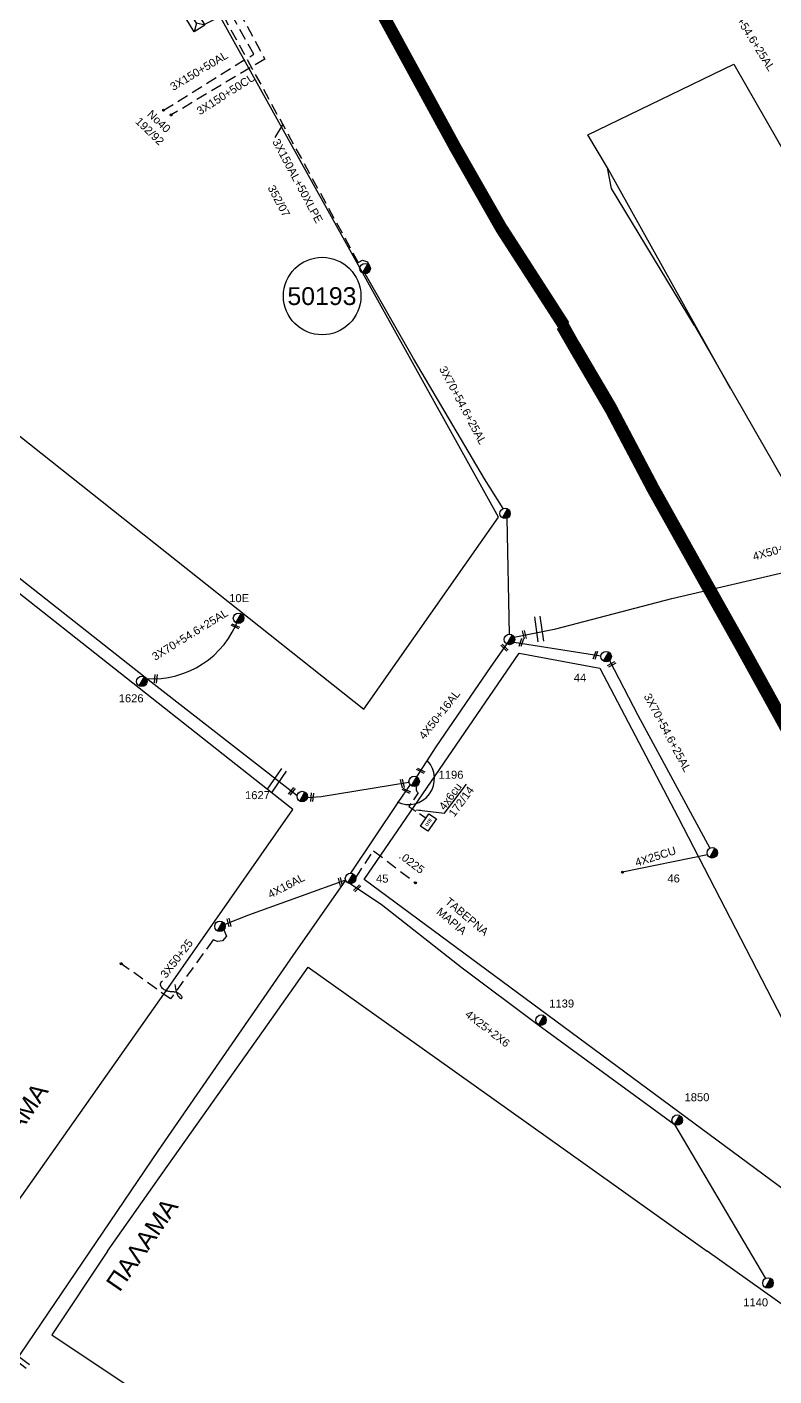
# Model space of a CAD drawing. Header units: millimetres. Extents: x 924 to 3152, y 704 to 1760.
# Drawn here: x 1430.5 to 1598.6, y 885.9 to 1189.3 of the extents above; entities that cross this region are included whole.
import ezdxf

# ---------------------------------------------------------------- set-up
doc = ezdxf.new("R2010")
doc.units = ezdxf.units.MM
doc.linetypes.add('DASHED', pattern=[19.05, 12.7, -6.35])
for name, color, linetype in [('Pillar OTE', 7, 'Continuous'), ('Άγνωστα', 7, 'Continuous'), ('Γέφυρες Εναέριου Δικτύου', 7, 'Continuous'), ('Γυμνά εναέρια ΧΤ και ΦΟΠ (3Φ)   4x50+16AL', 7, 'Continuous'), ('Εναέρια παροχή ΧΤ 4x16', 7, 'SYN_LINE'), ('Επιγραφές - Σχήματα', 7, 'Continuous'), ('Καλώδια ΧΤ   3x150+50AL', 7, 'DASHED'), ('Καλώδια ΧΤ   3x150+50CU', 7, 'DASHED'), ('Καλώδια ΧΤ   3x150AL+50XLPE', 7, 'DASHED'), ('Καλώδια ΧΤ   4x25CU', 7, 'DASHED'), ('Μηχανική τομή', 7, 'Continuous'), ('Στύλος ΦΜ', 7, 'Continuous'), ('Στύλος ΦΜ @ 1', 7, 'Continuous'), ('Συνδέσεις', 7, 'Continuous'), ('Συνεστραμμένα ΧΤ   3x70+54.6+25 AL', 7, 'SYN_LINE'), ('Τομή', 7, 'Continuous'), ('Υποσταθμός πόλεως', 7, 'Continuous'), ('Υπόβαθρο ΔΕΗ', 7, 'Continuous'), ('Υπόγεια καλώδια Παροχών ΧΤ   .0225', 7, 'DASHED'), ('Υπόγεια καλώδια Παροχών ΧΤ   4x50AL', 7, 'DASHED'), ('Υπόγεια καλώδια Παροχών ΧΤ   4x6', 7, 'DASHED')]:
    doc.layers.add(name, color=color, linetype=linetype)
doc.styles.get("Standard").update_dxf_attribs({"font": 'ARIAL.TTF'})
doc.linetypes.add('SYN_LINE', pattern='A,0.5,-0.0001,["/\\/\\/\\/",Standard,S=0.1,R=0,X=0,Y=-0.05],-0.25', length=0.7501)
doc.dimstyles.new('ISO-25', dxfattribs={"dimtxt": 2.5, "dimasz": 2.5, "dimexe": 1.25, "dimexo": 0.625, "dimtad": 1, "dimtxsty": 'Standard', "dimcen": 2.5, "dimadec": 0, "dimazin": 0, "dimtfac": 1, "dimtmove": 0, "dimatfit": 3, "dimfxl": 1, "dimarcsym": 0})

# ---------------------------------------------------------------- blocks, each defined once
blk = doc.blocks.new('ΥΠΑΡΧΩΝ ΤΣΙΜΕΝΤΕΝΙΟΣ ΣΤΥΛΟΣ')
at = {"layer": 'Στύλος ΦΜ'}
blk.add_hatch(color=256, dxfattribs=at).paths.add_polyline_path([(-1.29, -2.28, 0.574793), (2.62, 0, 0.268822), (1.3, 2.27)])
blk.add_line((-1.29, -2.28), (1.3, 2.27), dxfattribs=at)
blk.add_circle((0, 0), 2.62, dxfattribs=at)
at = {"layer": 'Στύλος ΦΜ', "flags": 4}
for tag, p in [('ΤΥΠΟΣ', (-4.91, 3.03)), ('ΑΡΙΘΜΟΣ', (-4.68, 8.05))]:
    blk.add_attdef(tag, p, '', height=4, dxfattribs=at)
blk = doc.blocks.new('ΜΗΧΑΝΙΚΗ ΤΟΜΗ')
at = {"layer": 'Μηχανική τομή', "ltscale": 40}
for p, q in [((-1.89, 0.78), (1.89, 0.78)), ((1.89, 0), (-1.89, 0))]:
    blk.add_line(p, q, dxfattribs=at)
blk = doc.blocks.new('ΤΟΜΗ')
at = {"layer": 'Τομή', "ltscale": 40}
for p, q in [((-5.68, 0), (5.68, 0)), ((5.68, -2.33), (-5.68, -2.33))]:
    blk.add_line(p, q, dxfattribs=at)
blk = doc.blocks.new('_ΣΥΝΔΕΣΗ')
at = {"layer": 'Συνδέσεις', "linetype": 'SYN_LINE', "ltscale": 40}
blk.add_hatch(color=256, dxfattribs=at).paths.add_polyline_path([(0.5, -0.01, 1), (-0.5, -0.01, 1)])
at = {"layer": 'Συνδέσεις'}
blk.add_circle((0, -0.01), 0.5, dxfattribs=at)
blk = doc.blocks.new('ΥΠΟΣΤΑΘΜΟΣ ΠΟΛΕΩΣ 9 ΑΝΑΧΩΡΗΣΕΩΝ')
at = {"layer": 'Υποσταθμός πόλεως', "ltscale": 40}
for p, q in [((-9.63, -2.82), (-9.63, -4)), ((-7.12, -2.82), (-7.12, -4)), ((-4.84, -2.82), (-4.84, -4)), ((-2.36, -2.82), (-2.36, -4)), ((0.09, -2.82), (0.09, -4)), ((2.55, -2.82), (2.55, -4)), ((5.02, -2.82), (5.02, -4)), ((7.48, -2.82), (7.48, -4)), ((9.61, -2.82), (9.61, -4))]:
    blk.add_line(p, q, dxfattribs=at)
blk.add_lwpolyline([(-10.02, 2.82), (10.02, 2.82), (10.02, -2.82), (-10.02, -2.82)], close=True, dxfattribs=at)
for points in [[(-7.21, 0), (-10.02, 2.82)], [(-10.02, -2.82), (-7.21, 0)], [(-7.21, 0), (7.21, 0)], [(7.21, 0), (10.02, 2.82)], [(10.02, -2.82), (7.21, 0)]]:
    blk.add_lwpolyline(points, dxfattribs=at)
at = {"layer": 'Υποσταθμός πόλεως', "linetype": 'SYN_LINE', "ltscale": 40, "flags": 1}
for tag, p in [('ΜΕΤΑΣΧΗΜΑΤΙΣΜΟΣ', (10.79, 1.71)), ('ΙΣΧΥΣ', (10.77, -1.08)), ('ΑΡΙΘΜΟΣ', (10.89, -3.8))]:
    blk.add_attdef(tag, p, '', height=1.8, dxfattribs=at)
blk = doc.blocks.new('PILLAR ΟΤΕ')
at = {"layer": 'Pillar OTE', "ltscale": 40}
blk.add_lwpolyline([(-3.31, 2.02), (3.39, 2.02), (3.39, -1.99), (-3.31, -1.99)], close=True, dxfattribs=at)
at = {"layer": 'Pillar OTE', "insert": (-1.81, 0.71), "char_height": 1.3575, "width": 109.961, "attachment_point": 1}
blk.add_mtext('{\\fArial|b1|i0|c161|p34;OTE}', dxfattribs=at)

msp = doc.modelspace()

# ---------------------------------------------------------------- linework, layer by layer
at = {"layer": 'Άγνωστα', "color": 151, "linetype": 'SYN_LINE', "ltscale": 20}
for points in [[(1503.3, 996.63), (1510.156, 992.048), (1528.394, 977.704), (1545.471, 964.989)], [(1545.471, 964.989), (1576.113, 942.507)], [(1576.229, 942.432), (1596.689, 907.843)]]:
    msp.add_lwpolyline(points, dxfattribs=at)
at = {"layer": 'Άγνωστα', "color": 151, "linetype": 'DASHED', "ltscale": 0.2}
for points in [[(1474.785, 986.236), (1475.391, 984.858), (1474.491, 983.77), (1473.361, 983.645), (1472.357, 983.976), (1462.779, 970.702)], [(1462.779, 970.702), (1451.708, 978.629)]]:
    msp.add_lwpolyline(points, dxfattribs=at)
at = {"layer": 'Γέφυρες Εναέριου Δικτύου', "ltscale": 0.2}
msp.add_lwpolyline([(1513.791, 1015.007, 0.8290507), (1520.619, 1024.27, 0.6990591)], format="xyb", dxfattribs=at)
at = {"layer": 'Γυμνά εναέρια ΧΤ και ΦΟΠ (3Φ)   4x50+16AL', "color": 27, "ltscale": 0.2}
msp.add_lwpolyline([(1540.13, 1052.063), (1549.52, 1053.986), (1575.63, 1060.747), (1603.605, 1067.305)], dxfattribs=at)
at = {"layer": 'Γυμνά εναέρια ΧΤ και ΦΟΠ (3Φ)   4x50+16AL', "color": 151, "ltscale": 0.2}
for points in [[(1518.202, 1020.657), (1522.582, 1027.391), (1534.912, 1045.498), (1538.485, 1050.533)], [(1493.587, 1015.976), (1496.682, 1016.246), (1516.454, 1019.447)], [(1516.69, 1018.908), (1513.976, 1014.922), (1503.3, 998.986)], [(1502.196, 997.398), (1490.323, 980.503), (1460.01, 936.638), (1422.723, 881.721)]]:
    msp.add_lwpolyline(points, dxfattribs=at)
at = {"layer": 'Εναέρια παροχή ΧΤ 4x16', "color": 151, "ltscale": 16}
msp.add_lwpolyline([(1502.18, 997.442), (1492.178, 993.852), (1480.37, 989.568), (1475.008, 987.458)], dxfattribs=at)
at = {"layer": 'Επιγραφές - Σχήματα'}
msp.add_lwpolyline([(1463.781, 973.955), (1463.921, 973.061), (1464.085, 972.353), (1464.265, 971.811), (1464.452, 971.414), (1464.64, 971.139), (1464.82, 970.965), (1464.984, 970.87), (1465.124, 970.833), (1465.234, 970.835), (1465.314, 970.868), (1465.365, 970.928), (1465.387, 971.01), (1465.382, 971.109), (1465.351, 971.22), (1465.294, 971.338), (1465.213, 971.458), (1465.11, 971.577), (1464.987, 971.691), (1464.847, 971.8), (1464.694, 971.901), (1464.531, 971.993), (1464.362, 972.074), (1464.189, 972.142), (1464.016, 972.195), (1463.846, 972.234), (1463.677, 972.259), (1463.509, 972.275), (1463.339, 972.286), (1463.166, 972.294), (1462.988, 972.303), (1462.805, 972.316), (1462.613, 972.338), (1462.413, 972.371), (1462.207, 972.417), (1461.998, 972.477), (1461.788, 972.554), (1461.581, 972.649), (1461.38, 972.763), (1461.188, 972.899), (1461.008, 973.058), (1460.843, 973.24), (1460.704, 973.441), (1460.6, 973.658), (1460.541, 973.883), (1460.539, 974.113), (1460.603, 974.342), (1460.744, 974.566), (1460.972, 974.779)], dxfattribs=at)
msp.add_circle((1496.914, 1128.804), 8.719, dxfattribs=at)
at = {"layer": 'Καλώδια ΧΤ   3x150+50AL', "color": 133, "ltscale": 0.2}
msp.add_lwpolyline([(1461.195, 1170.586), (1481.52, 1183.214), (1475.43, 1194.119), (1470.301, 1191.262)], dxfattribs=at)
at = {"layer": 'Καλώδια ΧΤ   3x150+50CU', "color": 6, "ltscale": 0.2}
msp.add_lwpolyline([(1469.708, 1192.233), (1476.408, 1196.188), (1483.987, 1182.102), (1462.956, 1169.531)], dxfattribs=at)
at = {"layer": 'Καλώδια ΧΤ   3x150AL+50XLPE', "color": 151, "ltscale": 0.2}
msp.add_lwpolyline([(1470.954, 1190.192), (1474.561, 1192.034), (1505.008, 1136.385), (1505.985, 1136.848), (1507.103, 1136.49), (1507.507, 1135.707)], dxfattribs=at)
at = {"layer": 'Καλώδια ΧΤ   4x25CU', "color": 151, "linetype": 'SYN_LINE', "ltscale": 20}
msp.add_lwpolyline([(1583.623, 1003.093), (1564.472, 999.203)], dxfattribs=at)
at = {"layer": 'Συνεστραμμένα ΧΤ   3x70+54.6+25 AL', "color": 151, "ltscale": 20}
for points in [[(1537.616, 1081.005), (1533.459, 1087.725), (1517.456, 1114.788), (1506.579, 1133.804)], [(1540.098, 1050.989), (1559.648, 1047.894)], [(1561.559, 1046.8), (1567.944, 1034.516), (1584.138, 1004.606)]]:
    msp.add_lwpolyline(points, dxfattribs=at)
at = {"layer": 'Συνεστραμμένα ΧΤ   3x70+54.6+25 AL', "color": 151, "ltscale": 17}
msp.add_lwpolyline([(1539.064, 1052.735), (1538.524, 1078.832)], dxfattribs=at)
at = {"layer": 'Συνεστραμμένα ΧΤ   3x70+54.6+25 AL', "color": 85, "ltscale": 20}
for points in [[(1424.046, 1069.118), (1457.06, 1043.049)], [(1457.06, 1043.049), (1491.289, 1016.494)]]:
    msp.add_lwpolyline(points, dxfattribs=at)
msp.add_arc((1458.797, 1063.236), 20.507, 265.83128, 340.31317, dxfattribs=at)
at = {"layer": 'Υπόβαθρο ΔΕΗ', "linetype": 'DASHED', "const_width": 2.64, "flags": 128}
for points in [[(1433.23, 1330.366), (1466.37, 1270.713), (1495.727, 1219.241), (1526.792, 1162.294), (1537.296, 1143.878), (1551.291, 1122.175)], [(1550.974, 1122.175), (1553.558, 1117.598), (1561.959, 1103.244), (1571.342, 1085.463), (1581.279, 1067.786), (1591.261, 1050.029), (1600.746, 1032.759), (1610.282, 1015.213), (1617.801, 997.421), (1636.142, 962.794), (1646.161, 944.656), (1654.514, 930.574), (1663.537, 916.31), (1665.008, 913.985)]]:
    msp.add_lwpolyline(points, dxfattribs=at)
at = {"layer": 'Υπόβαθρο ΔΕΗ'}
for points in [[(1432.138, 1329.758), (1465.281, 1270.1), (1494.635, 1218.632), (1525.701, 1161.685), (1536.227, 1143.229), (1550.241, 1121.498)], [(1434.323, 1330.973), (1467.46, 1271.327), (1496.818, 1219.85), (1527.884, 1162.903), (1538.365, 1144.527), (1552.342, 1122.853)], [(1308.858, 1192.406), (1506.325, 1035.856), (1536.585, 1079.074), (1411.911, 1303.074), (1403.269, 1304.42), (1307.447, 1202.383), (1308.858, 1192.406)], [(1588.806, 1108.006), (1561.15, 1157.668), (1556.672, 1165.046), (1589.509, 1180.961), (1623.32, 1122.175)], [(1580.662, 1122.175), (1562.026, 1152.981), (1561.15, 1157.668)], [(1448.589, 913.985), (1436.122, 895.141), (1465.181, 875.763), (1512.44, 843.599), (1559.548, 811.944), (1606.941, 780.674), (1654.313, 863.666), (1583.544, 913.985)]]:
    msp.add_lwpolyline(points, dxfattribs=at)
at = {"layer": 'Υπόβαθρο ΔΕΗ', "ltscale": 0.2}
for points in [[(1552.124, 1122.824), (1554.702, 1118.256), (1563.113, 1103.885), (1572.502, 1086.094), (1582.429, 1068.433), (1592.415, 1050.67), (1601.904, 1033.392), (1611.472, 1015.786), (1618.994, 997.988), (1637.303, 963.422), (1647.306, 945.312), (1655.639, 931.264), (1664.653, 917.016), (1666.124, 914.691)], [(1231.778, 1122.175), (1187.709, 1075.088), (1189.743, 1060.184), (1220.19, 1040.12), (1262.456, 1011.461), (1315.192, 974.611), (1362.662, 942.838), (1401.454, 916.569), (1416.038, 907.645), (1461.778, 972.547), (1490.331, 1013.335), (1421.082, 1067.867), (1376.287, 1105.107), (1354.583, 1122.175)], [(1549.825, 1121.526), (1552.414, 1116.94), (1560.805, 1102.602), (1570.183, 1084.831), (1580.128, 1067.139), (1590.107, 1049.387), (1599.587, 1032.126), (1609.091, 1014.639), (1616.608, 996.854), (1634.981, 962.166), (1645.015, 944), (1653.388, 929.885), (1662.422, 915.605), (1663.893, 913.279)], [(1580.662, 1122.175), (1605.355, 1079.215), (1635.591, 1099.462), (1623.32, 1122.175)], [(1506.354, 997.548), (1541.279, 1048.455), (1559.36, 1045.116), (1576.922, 1011.644), (1632.307, 904.55), (1506.354, 997.548)], [(1524.463, 1012.494), (1529.359, 1019.016)], [(1448.589, 913.985), (1461.159, 931.735), (1484.624, 964.885), (1493.755, 977.823), (1522.763, 957.267), (1556.124, 933.516), (1583.544, 913.985)]]:
    msp.add_lwpolyline(points, dxfattribs=at)
at = {"layer": 'Υπόγεια καλώδια Παροχών ΧΤ   .0225', "color": 5, "ltscale": 0.2}
msp.add_lwpolyline([(1504.465, 997.977), (1508.483, 1004.038), (1517.919, 996.791)], dxfattribs=at)
at = {"layer": 'Υπόγεια καλώδια Παροχών ΧΤ   4x6', "color": 151, "linetype": 'DASHED', "ltscale": 0.15}
msp.add_lwpolyline([(1518.237, 1018.634, 0.373381), (1518.515, 1017.042), (1516.442, 1014.02), (1520.302, 1011.372)], format="xyb", dxfattribs=at)

# ---------------------------------------------------------------- block references
at = {"layer": 'Pillar OTE', "xscale": 0.4999999999999999, "yscale": 0.4999999999999999, "zscale": 0.4999999999999999, "rotation": 55.54799749931506}
msp.add_blockref('PILLAR ΟΤΕ', (1520.827, 1010.351), dxfattribs=at)
at = {"layer": 'Μηχανική τομή'}
for p, xscale, yscale, zscale, rotation in [((1477.279, 1054.35), 0.4999999999999992, 0.4999999999999992, 0.4999999999999992, 335.4688781743779), ((1542.219, 1052.591), 0.4999999999999991, 0.4999999999999991, 0.4999999999999991, 282.2628901200287), ((1537.793, 1049.569), 0.4999999999999989, 0.4999999999999989, 0.4999999999999989, 314.7324598464635), ((1541.567, 1050.964), 0.4999999999999991, 0.4999999999999991, 0.4999999999999991, 251.0981551303102), ((1558.231, 1048.066), 0.4999999999999991, 0.4999999999999991, 0.4999999999999991, 251.0981551303102), ((1561.96, 1046.126), 0.4999999999999991, 0.4999999999999991, 0.4999999999999991, 207.9850703172509), ((1459.288, 1042.735), 0.4999999999999992, 0.4999999999999992, 0.4999999999999992, 265.1490694110763), ((1519.02, 1021.866), 0.4999999999999992, 0.4999999999999992, 0.4999999999999992, 333.3038160101336), ((1514.763, 1019.115), 0.4999999999999992, 0.4999999999999992, 0.4999999999999992, 282.3245968805067), ((1489.953, 1017.514), 0.4999999999999992, 0.4999999999999992, 0.4999999999999992, 231.9148002799357), ((1494.462, 1016.086), 0.4999999999999992, 0.4999999999999992, 0.4999999999999992, 265.1490694110763), ((1515.769, 1017.355), 0.4999999999999992, 0.4999999999999992, 0.4999999999999992, 333.3038160101336), ((1500.811, 996.981), 0.4999999999999991, 0.4999999999999991, 0.4999999999999991, 285.5814363250472), ((1504.662, 995.748), 0.4999999999999991, 0.4999999999999991, 0.4999999999999991, 223.3583785412161), ((1475.769, 987.83), 0.4999999999999991, 0.4999999999999991, 0.4999999999999991, 285.5814363250472)]:
    msp.add_blockref('ΜΗΧΑΝΙΚΗ ΤΟΜΗ', p, dxfattribs=dict(at, xscale=xscale, yscale=yscale, zscale=zscale, rotation=rotation))
at = {"layer": 'Στύλος ΦΜ @ 1', "ltscale": 40, "xscale": 0.4499999999998181, "yscale": 0.4499999999998181, "zscale": 0.4499999999998181}
for p in [(1506.579, 1134.982), (1538.07, 1079.918), (1539.066, 1051.557), (1473.912, 987.026)]:
    msp.add_blockref('ΥΠΑΡΧΩΝ ΤΣΙΜΕΝΤΕΝΙΟΣ ΣΤΥΛΟΣ', p, dxfattribs=at)
at = {"layer": 'Στύλος ΦΜ @ 1', "ltscale": 40}
ref = msp.add_blockref('ΥΠΑΡΧΩΝ ΤΣΙΜΕΝΤΕΝΙΟΣ ΣΤΥΛΟΣ', (1478.103, 1056.329), dxfattribs=dict(at, xscale=0.4499999999998181, yscale=0.4499999999998181, zscale=0.4499999999998181))
ref.add_attrib('ΑΡΙΘΜΟΣ', '10Ε', (1475.998, 1059.954), dxfattribs={"layer": 'Στύλος ΦΜ', "height": 1.8, "flags": 4})
ref = msp.add_blockref('ΥΠΑΡΧΩΝ ΤΣΙΜΕΝΤΕΝΙΟΣ ΣΤΥΛΟΣ', (1560.811, 1047.71), dxfattribs=dict(at, xscale=0.4499999999998181, yscale=0.4499999999998181, zscale=0.4499999999998181))
ref.add_attrib('ΤΥΠΟΣ', '44', (1553.538, 1042.057), dxfattribs={"layer": 'Στύλος ΦΜ', "height": 1.8, "flags": 4})
ref = msp.add_blockref('ΥΠΑΡΧΩΝ ΤΣΙΜΕΝΤΕΝΙΟΣ ΣΤΥΛΟΣ', (1456.33, 1042.124), dxfattribs=dict(at, xscale=0.4499999999998181, yscale=0.4499999999998181, zscale=0.4499999999998181))
ref.add_attrib('ΤΥΠΟΣ', '1626', (1451.141, 1037.426), dxfattribs={"layer": 'Στύλος ΦΜ', "height": 1.8, "flags": 4})
ref = msp.add_blockref('ΥΠΑΡΧΩΝ ΤΣΙΜΕΝΤΕΝΙΟΣ ΣΤΥΛΟΣ', (1517.617, 1019.635), dxfattribs=dict(at, xscale=0.4499999999998181, yscale=0.4499999999998181, zscale=0.4499999999998181))
ref.add_attrib('ΤΥΠΟΣ', '1196', (1523.11, 1020.237), dxfattribs={"layer": 'Στύλος ΦΜ', "height": 1.8, "flags": 4})
ref = msp.add_blockref('ΥΠΑΡΧΩΝ ΤΣΙΜΕΝΤΕΝΙΟΣ ΣΤΥΛΟΣ', (1492.438, 1016.235), dxfattribs=dict(at, xscale=0.4499999999998181, yscale=0.4499999999998181, zscale=0.4499999999998181))
ref.add_attrib('ΤΥΠΟΣ', '1627', (1479.56, 1015.643), dxfattribs={"layer": 'Στύλος ΦΜ', "height": 1.8, "flags": 4})
ref = msp.add_blockref('ΥΠΑΡΧΩΝ ΤΣΙΜΕΝΤΕΝΙΟΣ ΣΤΥΛΟΣ', (1584.699, 1003.571), dxfattribs=dict(at, xscale=0.4499999999998181, yscale=0.4499999999998181, zscale=0.4499999999998181))
ref.add_attrib('ΤΥΠΟΣ', '46', (1574.596, 996.897), dxfattribs={"layer": 'Στύλος ΦΜ', "height": 1.8, "flags": 4})
ref = msp.add_blockref('ΥΠΑΡΧΩΝ ΤΣΙΜΕΝΤΕΝΙΟΣ ΣΤΥΛΟΣ', (1503.3, 997.808), dxfattribs=dict(at, xscale=0.4499999999998181, yscale=0.4499999999998181, zscale=0.4499999999998181))
ref.add_attrib('ΤΥΠΟΣ', '45', (1509.033, 996.869), dxfattribs={"layer": 'Στύλος ΦΜ', "height": 1.8, "flags": 4})
ref = msp.add_blockref('ΥΠΑΡΧΩΝ ΤΣΙΜΕΝΤΕΝΙΟΣ ΣΤΥΛΟΣ', (1546.174, 965.934), dxfattribs=dict(at, xscale=0.4499999999998181, yscale=0.4499999999998181, zscale=0.4499999999998181))
ref.add_attrib('ΤΥΠΟΣ', '1139', (1548.012, 968.77), dxfattribs={"layer": 'Στύλος ΦΜ', "height": 1.8, "flags": 4})
ref = msp.add_blockref('ΥΠΑΡΧΩΝ ΤΣΙΜΕΝΤΕΝΙΟΣ ΣΤΥΛΟΣ', (1576.81, 943.457), dxfattribs=dict(at, xscale=0.4499999999998181, yscale=0.4499999999998181, zscale=0.4499999999998181))
ref.add_attrib('ΤΥΠΟΣ', '1850', (1578.456, 947.691), dxfattribs={"layer": 'Στύλος ΦΜ', "height": 1.8, "flags": 4})
ref = msp.add_blockref('ΥΠΑΡΧΩΝ ΤΣΙΜΕΝΤΕΝΙΟΣ ΣΤΥΛΟΣ', (1597.242, 906.803), dxfattribs=dict(at, xscale=0.4499999999998181, yscale=0.4499999999998181, zscale=0.4499999999998181))
ref.add_attrib('ΤΥΠΟΣ', '1140', (1591.66, 901.554), dxfattribs={"layer": 'Στύλος ΦΜ', "height": 1.8, "flags": 4})
at = {"layer": 'Συνδέσεις'}
for p, xscale, yscale, zscale in [((1461.199, 1170.598), 0.45, 0.45, 0.45), ((1462.96, 1169.542), 0.45, 0.45, 0.45), ((1564.473, 999.208), 0.4499999999998181, 0.4499999999998181, 0.4499999999998181), ((1517.92, 996.796), 0.4499999999998181, 0.4499999999998181, 0.4499999999998181), ((1451.71, 978.635), 0.4499999999998181, 0.4499999999998181, 0.4499999999998181)]:
    msp.add_blockref('_ΣΥΝΔΕΣΗ', p, dxfattribs=dict(at, xscale=xscale, yscale=yscale, zscale=zscale))
at = {"layer": 'Τομή'}
for p, xscale, yscale, zscale, rotation in [((1545.146, 1053.846), 0.4999999999999996, 0.4999999999999996, 0.4999999999999996, 98.08606445709604), ((1486.243, 1020.231), 0.4999999999999995, 0.4999999999999995, 0.4999999999999995, 55.3030588107355), ((1428.777, 890.198), 0.4999999999999505, 0.4999999999999505, 0.4999999999999505, 322.7773111663808)]:
    msp.add_blockref('ΤΟΜΗ', p, dxfattribs=dict(at, xscale=xscale, yscale=yscale, zscale=zscale, rotation=rotation))
at = {"layer": 'Υποσταθμός πόλεως', "xscale": 0.5000000000000717, "yscale": 0.5000000000000717, "zscale": 0.5000000000000717, "rotation": 121.4132988926241}
msp.add_blockref('ΥΠΟΣΤΑΘΜΟΣ ΠΟΛΕΩΣ 9 ΑΝΑΧΩΡΗΣΕΩΝ', (1466.738, 1193.257), dxfattribs=at)

# ---------------------------------------------------------------- texts
at = {"layer": 'Γυμνά εναέρια ΧΤ και ΦΟΠ (3Φ)   4x50+16AL', "color": 7, "char_height": 1.8, "width": 168.37176, "attachment_point": 1}
for insert, rotation in [((1593.598, 1071.023), 15.68405), ((1518.498, 1030.022), 51.75923)]:
    msp.add_mtext('4X50+16AL', dxfattribs=dict(at, insert=insert, rotation=rotation))
at = {"layer": 'Εναέρια παροχή ΧΤ 4x16', "color": 7, "insert": (1484.442, 994.866), "char_height": 1.8, "width": 168.37176, "attachment_point": 1, "rotation": 27.65807}
msp.add_mtext('4X16AL', dxfattribs=at)
at = {"layer": 'Επιγραφές - Σχήματα', "char_height": 1.8, "width": 30}
for s, insert, attachment_point, rotation in [('192/92', (1455.973, 1169.186), 1, 316.19912), ('No40', (1458.65, 1170.836), 1, 316.19912), ('352/07', (1487.185, 1150.173), 5, 298.15262)]:
    msp.add_mtext(s, dxfattribs=dict(at, insert=insert, attachment_point=attachment_point, rotation=rotation))
at = {"layer": 'Επιγραφές - Σχήματα', "insert": (1496.864, 1128.761), "char_height": 4, "width": 30, "attachment_point": 5}
msp.add_mtext('50193', dxfattribs=at)
at = {"layer": 'Επιγραφές - Σχήματα', "linetype": 'Continuous', "width": 47.13111, "attachment_point": 1}
for s, insert, char_height, rotation in [('TΑΒΕΡΝΑ\\PΜΑΡΙΑ', (1525.575, 993.711), 1.8, 319.89861), ('ΠΑΛΑΜΑ', (1418.822, 932.835), 4, 55.48474), ('ΠΑΛΑΜΑ', (1448.045, 906.875), 4, 55.48474)]:
    msp.add_mtext(s, dxfattribs=dict(at, insert=insert, char_height=char_height, rotation=rotation))
at = {"layer": 'Επιγραφές - Σχήματα', "char_height": 1.8, "attachment_point": 1}
for s, insert, rotation in [('3X50+25', (1460.357, 976.305), 52.49379), ('4X25+2X6', (1530.01, 968.34), 322.33792)]:
    msp.add_mtext_dynamic_manual_height_columns(s, width=10.09091, gutter_width=12.5, heights=[0], dxfattribs=dict(at, insert=insert, rotation=rotation))
at = {"layer": 'Καλώδια ΧΤ   3x150+50AL', "color": 7, "ltscale": 0.2, "insert": (1462.47, 1176.459), "char_height": 1.8, "width": 30, "attachment_point": 1, "rotation": 31.10414}
msp.add_mtext('3X150+50AL', dxfattribs=at)
at = {"layer": 'Καλώδια ΧΤ   3x150+50CU', "color": 7, "ltscale": 0.2, "insert": (1468.434, 1170.969), "char_height": 1.8, "width": 30, "attachment_point": 1, "rotation": 32.51903}
msp.add_mtext('3X150+50CU', dxfattribs=at)
at = {"layer": 'Καλώδια ΧΤ   3x150AL+50XLPE', "color": 7, "ltscale": 0.2, "insert": (1491.399, 1154.69), "char_height": 1.8, "width": 30, "attachment_point": 5, "rotation": 298.15262}
msp.add_mtext('3X150AL+50XLPE', dxfattribs=at)
at = {"layer": 'Καλώδια ΧΤ   4x25CU', "color": 7, "insert": (1567.114, 1002.19), "char_height": 1.8, "width": 168.37176, "attachment_point": 1, "rotation": 17.44913}
msp.add_mtext('4X25CU', dxfattribs=at)
at = {"layer": 'Συνεστραμμένα ΧΤ   3x70+54.6+25 AL', "color": 7, "ltscale": 20, "char_height": 1.8, "width": 30, "attachment_point": 1}
for insert, rotation in [((1588.509, 1196.753), 302.14651), ((1458.382, 1048.264), 31.80324)]:
    msp.add_mtext('3X70+54.6+25AL', dxfattribs=dict(at, insert=insert, rotation=rotation))
at = {"layer": 'Συνεστραμμένα ΧΤ   3x70+54.6+25 AL', "color": 7, "char_height": 1.8, "width": 168.37176, "attachment_point": 1, "rotation": 298.15217}
for insert in [(1524.757, 1113.296), (1570.802, 1039.664)]:
    msp.add_mtext('3X70+54.6+25AL', dxfattribs=dict(at, insert=insert))
at = {"layer": 'Υπόγεια καλώδια Παροχών ΧΤ   .0225', "color": 7, "insert": (1515.138, 1003.973), "char_height": 1.8, "width": 168.37176, "attachment_point": 1, "rotation": 322.65133}
msp.add_mtext('.0225', dxfattribs=at)
at = {"layer": 'Υπόγεια καλώδια Παροχών ΧΤ   4x50AL', "color": 7, "ltscale": 0.2, "char_height": 1.8, "attachment_point": 1, "rotation": 53.77948}
for s, insert in [('4x6cu', (1523.025, 1014.088)), ('172/14', (1525.204, 1012.55))]:
    msp.add_mtext_dynamic_manual_height_columns(s, width=1.8, gutter_width=12.5, heights=[0.118], dxfattribs=dict(at, insert=insert))

# ---------------------------------------------------------------- leaders
at = {"layer": 'Επιγραφές - Σχήματα', "ltscale": 40}
for points in [[(1487.972, 1167.298), (1486.244, 1164.442)], [(1518.164, 1013.236), (1524.463, 1012.494)]]:
    msp.add_leader(points, dimstyle='ISO-25', override={"dimasz": 1, "dimtad": 0}, dxfattribs=at)

doc.saveas('drawing.dxf')
